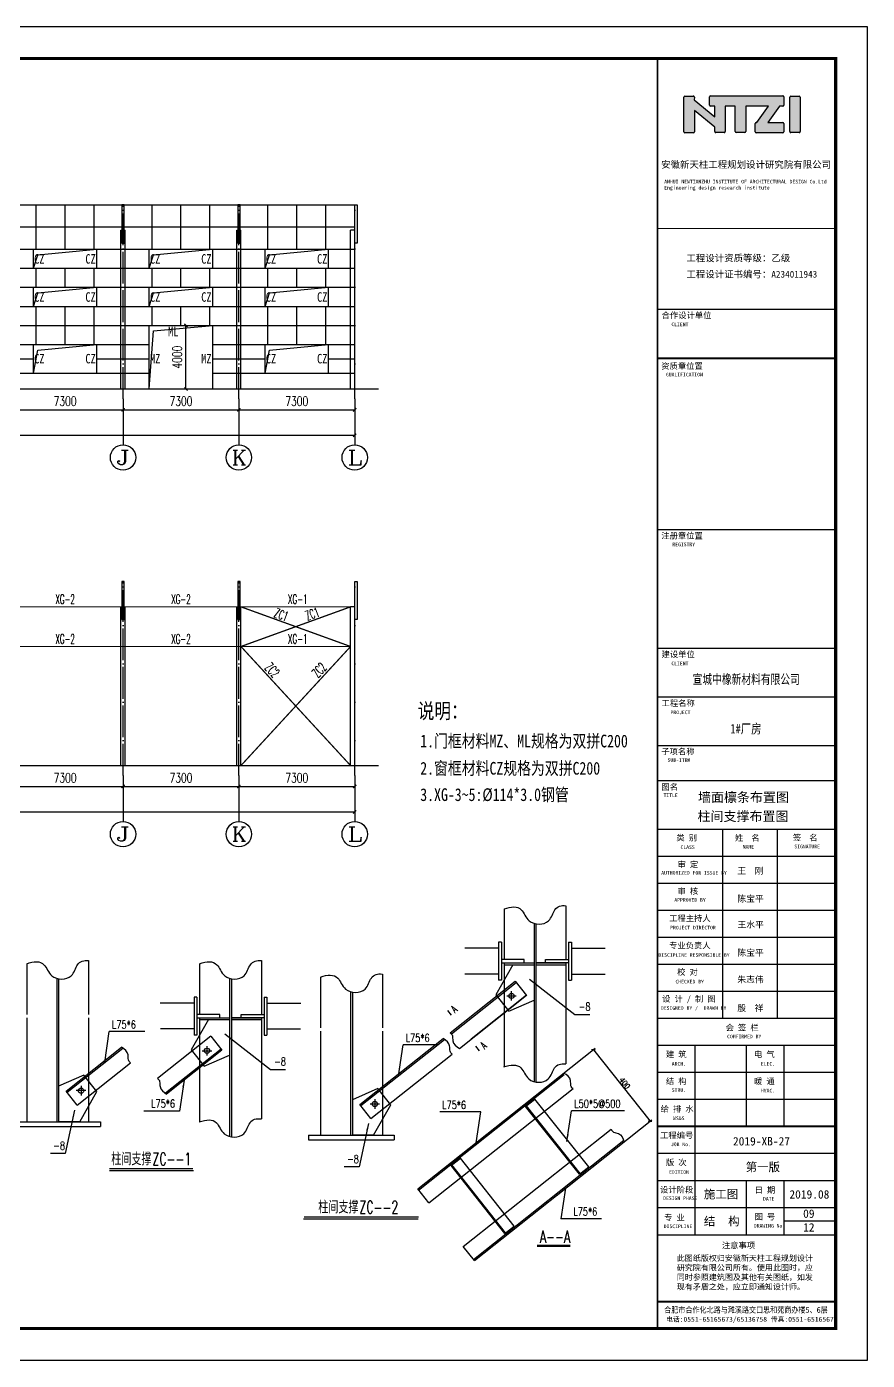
# Model space of a CAD drawing. Extents: x 37237700 to 37865026, y 138877 to 347670.
# Drawn here: x 37717483 to 37770466, y 138877 to 222877 of the extents above; entities that cross this region are included whole.
import ezdxf
from ezdxf.enums import TextEntityAlignment as Align

# ---------------------------------------------------------------- set-up
doc = ezdxf.new("R2010")
doc.units = 0
doc.header["$LTSCALE"] = 1000
doc.header["$MEASUREMENT"] = 0
doc.linetypes.add('ACAD_ISO04W100', pattern=[30.5, 24, -3, 0.5, -3])
doc.linetypes.add('DOTE', pattern=[2.42, 2, -0.2, 0.02, -0.2])
doc.layers.get('0').update_dxf_attribs({"linetype": 'CONTINUOUS'})
doc.layers.get('DEFPOINTS').update_dxf_attribs({"linetype": 'CONTINUOUS'})
for name, color, linetype in [('46', 7, 'CONTINUOUS'), ('AXIS', 3, 'CONTINUOUS'), ('AXIS_TEXT', 7, 'CONTINUOUS'), ('DOTE', 1, 'ACAD_ISO04W100'), ('PUB_DIM', 3, 'CONTINUOUS'), ('PUB_TAB', 7, 'CONTINUOUS'), ('PUB_TEXT', 7, 'CONTINUOUS'), ('PUB_TITLE', 4, 'CONTINUOUS'), ('标注', 4, 'CONTINUOUS')]:
    doc.layers.add(name, color=color, linetype=linetype)
doc.layers.add('PUB_WINDW', color=7, linetype='CONTINUOUS', plot=False)
doc.styles.add('-宋体', font='', dxfattribs={"width": 0.8})
doc.styles.add('-黑体', font='simhei.ttf')
doc.styles.add('_HZTXT', font='txt.shx', dxfattribs={"width": 0.8, "bigfont": 'hztxt.shx'})
doc.styles.add('_SIMPLEX', font='SIMPLEX', dxfattribs={"width": 0.8})
doc.styles.add('_TCH_AXIS', font='COMPLEX', dxfattribs={"bigfont": 'GBCBIG'})
doc.styles.add('_TCH_DIM_T3', font='SIMPLEX', dxfattribs={"width": 0.705882, "bigfont": 'GBCBIG'})
doc.styles.add('_TXT', font='SIMPLEX.shx', dxfattribs={"width": 0.6})
doc.styles.add('STYLE-黑体', font='simhei.ttf')
doc.styles.add('TQ', font='')
doc.styles.add('中文', font='', dxfattribs={"width": 0.8, "height": 1000})
doc.styles.add('标注', font='romans.shx', dxfattribs={"width": 0.8, "height": 450, "bigfont": 'hztxt.shx'})
doc.styles.get('-宋体').set_extended_font_data('SimSun')
doc.styles.get('TQ').set_extended_font_data('SimSun')
doc.styles.get('中文').set_extended_font_data('SimSun')
doc.dimstyles.new('_TCH_ARCH&&200', dxfattribs={"dimtxt": 595, "dimasz": 200, "dimexe": 500, "dimexo": 600, "dimgap": 252.5, "dimtad": 1, "dimdec": 0, "dimzin": 0, "dimdsep": 46, "dimtxsty": '_TCH_DIM_T3', "dimblk": 'ARCHTICK', "dimcen": 0.09, "dimclrt": 7, "dimazin": 2, "dimtfac": 1, "dimtdec": 0, "dimtix": 1, "dimtmove": 2, "dimatfit": 3, "dimfxl": 1, "dimtolj": 1, "dimtzin": 0, "dimarcsym": 0})
doc.dimstyles.new('ISO-25', dxfattribs={"dimtxt": 2.5, "dimasz": 200, "dimexe": 1.25, "dimexo": 0.625, "dimgap": 100, "dimtad": 1, "dimdec": 0, "dimdsep": 32, "dimtxsty": '标注', "dimcen": 2.5, "dimadec": 0, "dimazin": 0, "dimtfac": 1, "dimtdec": 0, "dimtmove": 2, "dimatfit": 3, "dimfxl": 1, "dimarcsym": 0})

# ---------------------------------------------------------------- blocks, each defined once
blk = doc.blocks.new('_ARROW')
blk.add_solid([(0, 0), (-1, 0.1), (-1, -0.1)])
blk = doc.blocks.new('A$C59B03F19')
for p, q in [((1000, 17373), (1000, 13118)), ((6200, 17631), (6200, 13118)), ((15525, 17373), (15525, 13118)), ((20725, 17631), (20725, 13118)), ((3520, 16150), (3520, 4106)), ((3680, 16111), (3680, 4106)), ((18045, 16150), (18045, 2865)), ((18205, 16111), (18205, 2829)), ((15069, 14578), (15069, 11378)), ((15309, 14578), (15069, 14578)), ((15309, 14578), (15309, 11378)), ((20941, 14578), (20941, 11378)), ((20941, 14578), (21181, 14578)), ((21181, 14578), (21181, 11378)), ((15069, 14058), (12222, 14058)), ((21181, 14058), (24027, 14058)), ((1000, 12838), (1000, 4106)), ((6200, 12838), (6200, 4106)), ((16271, 12678), (14823, 10143)), ((17228, 13118), (15309, 13118)), ((15311, 12838), (18045, 12838)), ((15525, 12838), (15525, 4106)), ((15525, 12678), (18045, 12678)), ((17228, 12838), (17228, 13118)), ((20938, 12838), (18205, 12838)), ((18205, 12838), (20725, 12838)), ((18205, 12678), (20725, 12678)), ((19021, 13118), (20941, 13118)), ((19021, 12838), (19021, 13118)), ((20725, 12838), (20725, 4349)), ((16467, 11288), (11999, 7735)), ((15069, 11898), (12236, 11898)), ((15309, 11378), (15069, 11378)), ((16467, 11288), (17401, 10109)), ((20941, 11378), (21181, 11378)), ((21181, 11898), (24014, 11898)), ((4313, 6676), (8963, 10360)), ((4387, 6581), (9072, 10293)), ((17331, 10198), (12652, 6492)), ((17398, 10113), (12761, 6425)), ((14823, 10143), (15913, 8766)), ((16152, 9661), (16152, 10461)), ((5244, 5500), (9726, 9050)), ((15752, 10061), (16552, 10061)), ((15913, 8766), (18045, 9707)), ((5811, 8019), (3680, 7078)), ((6902, 6642), (5811, 8019)), ((3680, 7078), (3680, 4106)), ((5569, 7114), (5569, 6314)), ((5244, 5500), (4313, 6676)), ((5969, 6714), (5169, 6714)), ((5454, 4106), (6902, 6642)), ((0, 4106), (7200, 4106)), ((0, 4106), (0, 3706)), ((0, 3706), (7200, 3706)), ((5454, 4106), (3680, 4106)), ((7200, 4106), (7200, 3706))]:
    blk.add_line(p, q)
for centre in [(16152, 10061), (5569, 6714)]:
    blk.add_circle(centre, 220)
for points, knots in [([(1000, 17373), (1599, 17573), (2495, 17671), (2994, 16007), (4866, 15978), (5204, 17523), (5805, 17680), (6200, 17631)], [45.9035933, 45.9035933, 45.9035933, 45.9035933, 126.9790862, 183.8703259, 265.4970924, 318.8111242, 381.0652945, 381.0652945, 381.0652945, 381.0652945]), ([(15525, 17373), (16124, 17573), (17019, 17671), (17519, 16007), (19391, 15978), (19729, 17523), (20330, 17680), (20725, 17631)], [45.9035933, 45.9035933, 45.9035933, 45.9035933, 126.9790862, 183.8703259, 265.4970924, 318.8111242, 381.0652945, 381.0652945, 381.0652945, 381.0652945]), ([(9726, 9050), (9639, 9112), (9505, 9290), (9580, 9920), (9238, 10200), (8963, 10360)], [50.9600392, 50.9600392, 50.9600392, 50.9600392, 69.2753747, 91.0482745, 134.0936971, 134.0936971, 134.0936971, 134.0936971]), ([(11999, 7735), (12086, 7673), (12220, 7495), (12144, 6865), (12486, 6585), (12761, 6425)], [50.9600392, 50.9600392, 50.9600392, 50.9600392, 69.2753747, 91.0482745, 134.0936971, 134.0936971, 134.0936971, 134.0936971]), ([(15494, 4096), (16093, 4297), (16989, 4395), (17488, 2730), (19360, 2701), (19694, 4226), (20273, 4396), (20725, 4349)], [45.9035933, 45.9035933, 45.9035933, 45.9035933, 126.9790862, 183.8703259, 265.4970924, 318.8111242, 378.5406113, 378.5406113, 378.5406113, 378.5406113])]:
    blk.add_open_spline(points, degree=3, knots=knots)
at = {"layer": 'PUB_TEXT'}
for p, q in [((7552, 9089), (7942, 11673)), ((10930, 11673), (7942, 11673)), ((17657, 11476), (21480, 8499)), ((21480, 8499), (22740, 8499)), ((14224, 7588), (13835, 5004)), ((5023, 5069), (4246, 1445)), ((13835, 5004), (10847, 5004)), ((4246, 1445), (2986, 1445))]:
    blk.add_line(p, q, dxfattribs=at)
at = {"layer": 'PUB_WINDW'}
for p, q in [((7949, 167), (14958, 167)), ((7949, 0), (15003, 0))]:
    blk.add_line(p, q, dxfattribs=at)
at = {"layer": 'PUB_TEXT', "xscale": 599.9999999999999, "yscale": 599.9999999999999, "zscale": 599.9999999999999}
for p, rotation in [((17657, 11476), 142.0898516232946), ((7552, 9089), 261.4229270669704), ((14224, 7588), 81.4229270669703), ((5023, 5069), 77.89170989418565)]:
    blk.add_blockref('_ARROW', p, dxfattribs=dict(at, rotation=rotation))
at = {"layer": 'PUB_TEXT'}
for s, height, style, width, p in [('L75*6', 672, '_TXT', 0.75, (8165, 11925)), ('-8', 672, '_TXT', 0.75, (21794, 8825)), ('L75*6', 672, '_TXT', 0.75, (11460, 5288)), ('-8', 672, '_TXT', 0.75, (3231, 1752)), ('柱间支撑', 1056, '_HZTXT', 0.8, (8109, 446)), ('ZC--1', 1056, '_TXT', 0.64, (11565, 446))]:
    blk.add_text(s, height=height, dxfattribs=dict(at, style=style, width=width)).set_placement(p)
blk = doc.blocks.new('_ArchTick')
at = {"color": 0, "linetype": 'ByBlock', "const_width": 0.4}
blk.add_lwpolyline([(-0.5, -0.5), (0.5, 0.5)], dxfattribs=at)
blk = doc.blocks.new('*D104')
at = {"layer": 'DEFPOINTS', "color": 0}
for p in [(29639, 13571), (16829, 13203), (21589, 7194)]:
    blk.add_point(p, dxfattribs=at)
at = {"layer": '标注', "color": 0, "lineweight": -2}
for p, q in [((16985, 13327), (25035, 19705)), ((24878, 19580), (29639, 13571)), ((21746, 7318), (29795, 13695))]:
    blk.add_line(p, q, dxfattribs=at)
at = {"layer": '标注', "color": 0, "lineweight": -2, "xscale": 250, "yscale": 250, "zscale": 250}
for p, rotation in [((24878, 19580), 128.3880387202953), ((29639, 13571), 308.3880387202952)]:
    blk.add_blockref('_ArchTick', p, dxfattribs=dict(at, rotation=rotation))
at = {"layer": '标注', "color": 0, "insert": (27513, 16778), "char_height": 450, "attachment_point": 5, "rotation": 308.38804, "style": '标注'}
blk.add_mtext('400', dxfattribs=at)
blk = doc.blocks.new('ly')
at = {"layer": 'PUB_TEXT', "insert": (-5884, 1715), "char_height": 212, "width": 5144.75, "attachment_point": 1, "style": 'TQ'}
blk.add_mtext('\\pt576;此图纸版权归安徽新天柱工程规划设计研究院有限公司所有。使用此图时，应同时参照建筑图及其他有关图纸，如发现有矛盾之处，应立即通知设计师。', dxfattribs=at)
blk = doc.blocks.new('tk0')
h = blk.add_hatch(color=256)
h.paths.add_polyline_path([(32852392, -1204546), (32853685, -1205603), (32853685, -1205878, 0.414214), (32853749, -1205942), (32854275, -1205942, 0.414214), (32854339, -1205878), (32854339, -1204280), (32854967, -1204280), (32854967, -1205875, 0.414214), (32855031, -1205939), (32855571, -1205939, 0.414214), (32855635, -1205875), (32855635, -1204280), (32857060, -1204280), (32856336, -1205302), (32856292, -1205302, 0.414214), (32856228, -1205366), (32856228, -1205892, 0.414214), (32856292, -1205956), (32857972, -1205956, 0.414214), (32858036, -1205892), (32858036, -1205362, 0.414214), (32857972, -1205298), (32857012, -1205298), (32857761, -1204270), (32857974, -1204270, 0.414214), (32858038, -1204206), (32858038, -1203685, 0.414214), (32857974, -1203621), (32853417, -1203621, 0.414214), (32853353, -1203685), (32853353, -1204218, 0.414214), (32853417, -1204282), (32853679, -1204282), (32853679, -1204939), (32852388, -1203885), (32852389, -1203708, 0.41489), (32852325, -1203644), (32851789, -1203644, 0.414214), (32851725, -1203708), (32851725, -1205882, 0.414214), (32851789, -1205946), (32852328, -1205946, 0.414214), (32852392, -1205882)])
h.paths.add_polyline_path([(32858400, -1205878, 0.414214), (32858464, -1205942), (32858999, -1205942, 0.414214), (32859063, -1205878), (32859063, -1203710, 0.414214), (32858999, -1203646), (32858464, -1203646, 0.414214), (32858400, -1203710)])
for p, q in [((32851725, -1205882), (32851725, -1203708)), ((32851789, -1203644), (32852325, -1203644)), ((32852389, -1203708), (32852388, -1203885)), ((32853353, -1204218), (32853353, -1203685)), ((32853417, -1203621), (32857974, -1203621)), ((32858038, -1203685), (32858038, -1204206)), ((32858400, -1205878), (32858400, -1203710)), ((32858464, -1203646), (32858999, -1203646)), ((32859063, -1203710), (32859063, -1205878)), ((32852388, -1203885), (32853679, -1204939)), ((32853685, -1205603), (32852392, -1204546)), ((32852392, -1204546), (32852392, -1205882)), ((32853679, -1204282), (32853417, -1204282)), ((32853679, -1204939), (32853679, -1204282)), ((32854967, -1204280), (32854339, -1204280)), ((32854339, -1204280), (32854339, -1205878)), ((32854967, -1205875), (32854967, -1204280)), ((32857060, -1204280), (32855635, -1204280)), ((32855635, -1204280), (32855635, -1205875)), ((32856336, -1205302), (32857060, -1204280)), ((32857761, -1204270), (32857012, -1205298)), ((32857974, -1204270), (32857761, -1204270)), ((32856228, -1205892), (32856228, -1205366)), ((32856292, -1205302), (32856336, -1205302)), ((32857012, -1205298), (32857972, -1205298)), ((32858036, -1205362), (32858036, -1205892)), ((32852328, -1205946), (32851789, -1205946)), ((32853685, -1205878), (32853685, -1205603)), ((32854275, -1205942), (32853749, -1205942)), ((32855571, -1205939), (32855031, -1205939)), ((32857972, -1205956), (32856292, -1205956)), ((32858999, -1205942), (32858464, -1205942))]:
    blk.add_line(p, q)
for centre, start, end in [((32851789, -1203708), 90, 180), ((32852325, -1203708), 359.86763, 90), ((32853417, -1203685), 90, 180), ((32857974, -1203685), 0, 90), ((32858464, -1203710), 90, 180), ((32858999, -1203710), 0, 90), ((32853417, -1204218), 180, 270), ((32857974, -1204206), 270, 0), ((32856292, -1205366), 90, 180), ((32857972, -1205362), 0, 90), ((32851789, -1205882), 180, 270), ((32852328, -1205882), 270, 0), ((32853749, -1205878), 180, 270), ((32854275, -1205878), 270, 0), ((32855031, -1205875), 180, 270), ((32855571, -1205875), 270, 0), ((32856292, -1205892), 180, 270), ((32857972, -1205892), 270, 0), ((32858464, -1205878), 180, 270), ((32858999, -1205878), 270, 0)]:
    blk.add_arc(centre, 64, start, end)
at = {"layer": 'PUB_TEXT'}
for p, q in [((32861287, -1201267), (32859815, -1201267)), ((32861287, -1201267), (32861287, -1202326)), ((32861287, -1281267), (32861287, -1280292)), ((32861292, -1281268), (32859731, -1281268))]:
    blk.add_line(p, q, dxfattribs=at)
at = {"layer": 'PUB_TITLE'}
for p, q in [((32861287, -1201267), (32850067, -1201267)), ((32854181, -1261723), (32854181, -1249823)), ((32857632, -1261723), (32857632, -1249823)), ((32850067, -1251523), (32861287, -1251523)), ((32850067, -1253223), (32861287, -1253223)), ((32850067, -1254923), (32861287, -1254923)), ((32850067, -1256623), (32861287, -1256623)), ((32850067, -1258323), (32861287, -1258323)), ((32850067, -1260023), (32861287, -1260023)), ((32850067, -1261723), (32861287, -1261723)), ((32850067, -1263423), (32861287, -1263423)), ((32852446, -1268523), (32852446, -1263423)), ((32855676, -1268523), (32855676, -1263423)), ((32858056, -1268523), (32858056, -1263423)), ((32850067, -1265123), (32861287, -1265123)), ((32850067, -1266823), (32861287, -1266823)), ((32852447, -1275368), (32852447, -1268523)), ((32850067, -1270223), (32861287, -1270223)), ((32850067, -1271946), (32861287, -1271946)), ((32855676, -1275368), (32855676, -1271946)), ((32858056, -1275368), (32858056, -1271946)), ((32850067, -1273646), (32861321, -1273646)), ((32861287, -1274507), (32858056, -1274507))]:
    blk.add_line(p, q, dxfattribs=at)
at = {"layer": 'PUB_TITLE', "lineweight": 40}
for p, q in [((32850062, -1220138), (32861282, -1220138)), ((32850067, -1268523), (32861287, -1268523)), ((32850067, -1279567), (32861287, -1279567))]:
    blk.add_line(p, q, dxfattribs=at)
for points, const_width in [([(32850067, -1201267), (32850067, -1281267)], 85), ([(32850067, -1211977), (32861287, -1211977)], 51), ([(32850067, -1217077), (32861287, -1217077)], 85), ([(32850067, -1220137), (32861287, -1220137)], 85), ([(32850067, -1230953), (32861287, -1230953)], 85), ([(32850067, -1238433), (32861287, -1238433)], 85), ([(32850067, -1241493), (32861287, -1241493)], 85), ([(32850067, -1244553), (32861287, -1244553)], 85), ([(32850067, -1246763), (32861287, -1246763)], 85), ([(32850067, -1249823), (32861287, -1249823)], 85), ([(32850067, -1261723), (32861287, -1261723)], 85), ([(32850067, -1275368), (32861232, -1275368)], 85)]:
    blk.add_lwpolyline(points, dxfattribs=dict(at, const_width=const_width))
at = {"layer": 'PUB_TITLE', "const_width": 85}
blk.add_lwpolyline([(32850067, -1268523), (32861287, -1268523)], dxfattribs=at)
at = {"layer": 'PUB_TEXT', "xscale": 1.700000002980232, "yscale": 1.700000002980232, "zscale": 1.700000002980232}
blk.add_blockref('ly', (32861287, -1279567), dxfattribs=at)
at = {"layer": '46', "linetype": 'Continuous', "style": '-黑体'}
for s, height, p in [('2019-XB-27 ', 528.65, (32854824, -1269734)), ('第一版', 528.7, (32855625, -1271359)), ('施工图', 528.7, (32852988, -1273068)), ('2019.08', 528.7, (32858381, -1273080)), ('结', 529, (32852988, -1274773)), ('构', 529, (32854517, -1274773))]:
    blk.add_text(s, height=height, dxfattribs=at).set_placement(p)
at = {"layer": 'PUB_TEXT', "style": 'TQ'}
for s, height, p in [('王  刚', 396, (32855098, -1252630)), ('陈宝平', 396, (32855098, -1254390)), ('王水平', 396, (32855110, -1256019)), ('陈宝平', 396, (32855098, -1257790)), ('朱志伟', 396, (32855098, -1259475)), ('殷  祥', 396, (32855098, -1261275)), (' 工程编号', 374, (32849973, -1269288)), ('      JOB No.', 229.5, (32849836, -1269778)), ('  版 次', 374, (32850089, -1270993)), ('     EDITION', 229.5, (32849896, -1271521)), (' 设计阶段', 374, (32849973, -1272709)), ('日 期', 374, (32856186, -1272730)), ('     DESIGN PHASE', 229.5, (32849526, -1273170)), ('         DATE', 229.5, (32855101, -1273208)), ('  专 业', 374, (32849973, -1274462)), ('图 号', 374, (32856186, -1274413)), ('     DISCIPLINE', 229.5, (32849562, -1274943)), ('     DRAWING No.', 229.5, (32855241, -1274909)), ('注意事项', 374, (32854126, -1276215)), ('电话:0551-65165673/65136758 传真:0551-65165673', 306, (32850607, -1280833))]:
    blk.add_text(s, height=height, dxfattribs=at).set_placement(p)
at = {"layer": 'PUB_TEXT', "style": 'TQ', "width": 0.85}
blk.add_text('合肥市合作化北路与濉溪路交口思和苑商办楼5、6层 ', height=374, dxfattribs=at).set_placement((32850490, -1280276))
at = {"layer": 'PUB_TEXT', "char_height": 425, "attachment_point": 1, "style": 'TQ'}
for s, insert in [('安徽新天柱工程规划设计研究院有限公司 ', (32850295, -1207742)), ('工程设计资质等级：乙级 ', (32851887, -1213629)), ('工程设计证书编号：A234011943 ', (32851887, -1214649))]:
    blk.add_mtext(s, dxfattribs=dict(at, insert=insert))
at = {"layer": 'PUB_TEXT', "attachment_point": 1, "style": 'TQ'}
for s, insert, char_height, width in [('ANHUI NEWTIANZHU INSTITUTE OF ARCHITECTURAL DESIGN Co.Ltd\\PEngineering design research institute', (32850492, -1208912), 229.5, 10514.71), ('合作设计单位', (32850326, -1217257), 374, 3498.52), ('CLIENT', (32850938, -1217903), 229.5, 4799.1), ('资质章位置', (32850304, -1220460), 374, 4250), ('GUALIFICATION', (32850593, -1221066), 229.5, 5361.8), ('注册章位置', (32850304, -1231147), 374, 3060), ('REGISTRY', (32851001, -1231763), 229.5, 4799.1), ('建设单位', (32850326, -1238613), 374, 2223.6), ('CLIENT', (32850938, -1239259), 229.5, 4799.1), ('工程名称', (32850323, -1241690), 374, 2223.6), ('PROJECT', (32850887, -1242340), 229.5, 4799.1), ('子项名称', (32850306, -1244736), 374, 2223.6), ('SUB-ITRM', (32850702, -1245348), 229.5, 4799.1), ('图名', (32850313, -1246965), 374, 2223.6), ('TITLE', (32850446, -1247564), 229.5, 4799.1), ('类 别', (32851257, -1250163), 374, 2223.6), ('姓  名', (32854946, -1250177), 374, 2324.97), ('签  名', (32858602, -1250163), 374, 2948.14), ('CLASS', (32851517, -1250828), 229.5, 4799.1), ('NAME', (32855436, -1250803), 229.5, 4799.1), ('SIGNATURE', (32858688, -1250788), 229.5, 4799.1), ('审 定', (32851331, -1251848), 374, 1610.68), ('AUTHORIZED FOR ISSUE BY', (32850303, -1252450), 229.5, 4799.1), ('审 核', (32851328, -1253533), 374, 2855.71), ('APPROVED BY', (32851129, -1254157), 229.5, 4799.1), ('工程主持人', (32850799, -1255246), 374, 3479.12), ('PROJECT DIRECTOR', (32850866, -1255899), 229.5, 4799.1), ('专业负责人', (32850797, -1256953), 374, 3323.07), ('DISCIPLINE RESPONSIBLE BY', (32850125, -1257623), 229.5, 4799.1), ('校 对', (32851305, -1258626), 374, 4012.28), ('CHECKED BY', (32851196, -1259301), 229.5, 4799.1), ('设 计 / 制 图', (32850359, -1260315), 374, 5153.93), ('DESIGNED BY /  DRAWN BY', (32850281, -1260962), 229.5, 4799.1), ('会 签 栏', (32854360, -1262126), 374, 4447.2), ('COMFIRMED BY', (32854453, -1262757), 229.5, 4799.1), ('建 筑', (32850598, -1263802), 374, 4012), ('电 气', (32856153, -1263802), 374, 4012), ('   ARCH.', (32850429, -1264477), 229.5, 4799.1), ('   ELEC.', (32856044, -1264477), 229.5, 4799.1), ('结 构', (32850598, -1265502), 374, 4012), ('暖 通', (32856153, -1265502), 374, 4012), ('   STRU.', (32850429, -1266133), 229.5, 4799.1), ('   HVAC.', (32856044, -1266163), 229.5, 4799.1), ('给 排 水', (32850268, -1267245), 374, 4447.2), ('   WS&S', (32850510, -1267906), 229.5, 4882.4)]:
    blk.add_mtext(s, dxfattribs=dict(at, insert=insert, char_height=char_height, width=width))
blk = doc.blocks.new('*D1883')
at = {"layer": 'DEFPOINTS', "color": 0}
for p in [(37727525, 204060), (37727525, 204060), (37727525, 200060)]:
    blk.add_point(p, dxfattribs=at)
at = {"layer": 'PUB_DIM', "color": 0, "lineweight": -2}
for p, q in [((37726925, 204060), (37727025, 204060)), ((37727525, 200060), (37727525, 204060)), ((37726925, 200060), (37727025, 200060))]:
    blk.add_line(p, q, dxfattribs=at)
at = {"layer": 'PUB_DIM', "color": 0, "lineweight": -2, "xscale": 200, "yscale": 200, "zscale": 200}
for p, rotation in [((37727525, 204060), 90), ((37727525, 200060), 270)]:
    blk.add_blockref('_ArchTick', p, dxfattribs=dict(at, rotation=rotation))
at = {"layer": 'PUB_DIM', "color": 7, "insert": (37726975, 202060), "char_height": 595, "attachment_point": 5, "rotation": 90, "style": '_TCH_DIM_T3'}
blk.add_mtext('\\A1;4000', dxfattribs=at)
blk = doc.blocks.new('*D1902')
at = {"layer": 'AXIS', "color": 0, "lineweight": -2}
for p, q in [((37716258, 175110), (37716258, 174519)), ((37716258, 175019), (37723558, 175019)), ((37723558, 175110), (37723558, 174519))]:
    blk.add_line(p, q, dxfattribs=at)
at = {"layer": 'DEFPOINTS', "color": 0}
for p in [(37716258, 175710), (37723558, 175710), (37723558, 175019)]:
    blk.add_point(p, dxfattribs=at)
at = {"layer": 'AXIS', "color": 0, "lineweight": -2, "xscale": 200, "yscale": 200, "zscale": 200, "rotation": 180}
blk.add_blockref('_ArchTick', (37716258, 175019), dxfattribs=at)
at = {"layer": 'AXIS', "color": 0, "lineweight": -2, "xscale": 200, "yscale": 200, "zscale": 200}
blk.add_blockref('_ArchTick', (37723558, 175019), dxfattribs=at)
at = {"layer": 'AXIS', "color": 7, "insert": (37719908, 175569), "char_height": 595, "attachment_point": 5, "style": '_TCH_DIM_T3'}
blk.add_mtext('\\A1;7300', dxfattribs=at)
blk = doc.blocks.new('*D1903')
at = {"layer": 'AXIS', "color": 0, "lineweight": -2}
for p, q in [((37723558, 175110), (37723558, 174519)), ((37723558, 175019), (37730858, 175019)), ((37730858, 175110), (37730858, 174519))]:
    blk.add_line(p, q, dxfattribs=at)
at = {"layer": 'DEFPOINTS', "color": 0}
for p in [(37723558, 175710), (37730858, 175710), (37730858, 175019)]:
    blk.add_point(p, dxfattribs=at)
at = {"layer": 'AXIS', "color": 0, "lineweight": -2, "xscale": 200, "yscale": 200, "zscale": 200, "rotation": 180}
blk.add_blockref('_ArchTick', (37723558, 175019), dxfattribs=at)
at = {"layer": 'AXIS', "color": 0, "lineweight": -2, "xscale": 200, "yscale": 200, "zscale": 200}
blk.add_blockref('_ArchTick', (37730858, 175019), dxfattribs=at)
at = {"layer": 'AXIS', "color": 7, "insert": (37727208, 175569), "char_height": 595, "attachment_point": 5, "style": '_TCH_DIM_T3'}
blk.add_mtext('\\A1;7300', dxfattribs=at)
blk = doc.blocks.new('*D1904')
at = {"layer": 'AXIS', "color": 0, "lineweight": -2}
for p, q in [((37730858, 175110), (37730858, 174519)), ((37730858, 175019), (37738158, 175019)), ((37738158, 175110), (37738158, 174519))]:
    blk.add_line(p, q, dxfattribs=at)
at = {"layer": 'DEFPOINTS', "color": 0}
for p in [(37730858, 175710), (37738158, 175710), (37738158, 175019)]:
    blk.add_point(p, dxfattribs=at)
at = {"layer": 'AXIS', "color": 0, "lineweight": -2, "xscale": 200, "yscale": 200, "zscale": 200, "rotation": 180}
blk.add_blockref('_ArchTick', (37730858, 175019), dxfattribs=at)
at = {"layer": 'AXIS', "color": 0, "lineweight": -2, "xscale": 200, "yscale": 200, "zscale": 200}
blk.add_blockref('_ArchTick', (37738158, 175019), dxfattribs=at)
at = {"layer": 'AXIS', "color": 7, "insert": (37734508, 175569), "char_height": 595, "attachment_point": 5, "style": '_TCH_DIM_T3'}
blk.add_mtext('\\A1;7300', dxfattribs=at)
blk = doc.blocks.new('*D1905')
at = {"layer": 'AXIS', "color": 0, "lineweight": -2}
for p, q in [((37665158, 175110), (37665158, 172919)), ((37738158, 175110), (37738158, 172919)), ((37665158, 173419), (37738158, 173419))]:
    blk.add_line(p, q, dxfattribs=at)
at = {"layer": 'DEFPOINTS', "color": 0}
for p in [(37665158, 175710), (37738158, 175710), (37738158, 173419)]:
    blk.add_point(p, dxfattribs=at)
at = {"layer": 'AXIS', "color": 0, "lineweight": -2, "xscale": 200, "yscale": 200, "zscale": 200, "rotation": 180}
blk.add_blockref('_ArchTick', (37665158, 173419), dxfattribs=at)
at = {"layer": 'AXIS', "color": 0, "lineweight": -2, "xscale": 200, "yscale": 200, "zscale": 200}
blk.add_blockref('_ArchTick', (37738158, 173419), dxfattribs=at)
at = {"layer": 'AXIS', "color": 7, "insert": (37701658, 173969), "char_height": 595, "attachment_point": 5, "style": '_TCH_DIM_T3'}
blk.add_mtext('\\A1;73000', dxfattribs=at)
blk = doc.blocks.new('*D1913')
at = {"layer": 'AXIS', "color": 0, "lineweight": -2}
for p, q in [((37716258, 198833), (37716258, 198242)), ((37716258, 198742), (37723558, 198742)), ((37723558, 198833), (37723558, 198242))]:
    blk.add_line(p, q, dxfattribs=at)
at = {"layer": 'DEFPOINTS', "color": 0}
for p in [(37716258, 199433), (37723558, 199433), (37723558, 198742)]:
    blk.add_point(p, dxfattribs=at)
at = {"layer": 'AXIS', "color": 0, "lineweight": -2, "xscale": 200, "yscale": 200, "zscale": 200, "rotation": 180}
blk.add_blockref('_ArchTick', (37716258, 198742), dxfattribs=at)
at = {"layer": 'AXIS', "color": 0, "lineweight": -2, "xscale": 200, "yscale": 200, "zscale": 200}
blk.add_blockref('_ArchTick', (37723558, 198742), dxfattribs=at)
at = {"layer": 'AXIS', "color": 7, "insert": (37719908, 199292), "char_height": 595, "attachment_point": 5, "style": '_TCH_DIM_T3'}
blk.add_mtext('\\A1;7300', dxfattribs=at)
blk = doc.blocks.new('*D1914')
at = {"layer": 'AXIS', "color": 0, "lineweight": -2}
for p, q in [((37723558, 198833), (37723558, 198242)), ((37723558, 198742), (37730858, 198742)), ((37730858, 198833), (37730858, 198242))]:
    blk.add_line(p, q, dxfattribs=at)
at = {"layer": 'DEFPOINTS', "color": 0}
for p in [(37723558, 199433), (37730858, 199433), (37730858, 198742)]:
    blk.add_point(p, dxfattribs=at)
at = {"layer": 'AXIS', "color": 0, "lineweight": -2, "xscale": 200, "yscale": 200, "zscale": 200, "rotation": 180}
blk.add_blockref('_ArchTick', (37723558, 198742), dxfattribs=at)
at = {"layer": 'AXIS', "color": 0, "lineweight": -2, "xscale": 200, "yscale": 200, "zscale": 200}
blk.add_blockref('_ArchTick', (37730858, 198742), dxfattribs=at)
at = {"layer": 'AXIS', "color": 7, "insert": (37727208, 199292), "char_height": 595, "attachment_point": 5, "style": '_TCH_DIM_T3'}
blk.add_mtext('\\A1;7300', dxfattribs=at)
blk = doc.blocks.new('*D1915')
at = {"layer": 'AXIS', "color": 0, "lineweight": -2}
for p, q in [((37730858, 198833), (37730858, 198242)), ((37730858, 198742), (37738158, 198742)), ((37738158, 198833), (37738158, 198242))]:
    blk.add_line(p, q, dxfattribs=at)
at = {"layer": 'DEFPOINTS', "color": 0}
for p in [(37730858, 199433), (37738158, 199433), (37738158, 198742)]:
    blk.add_point(p, dxfattribs=at)
at = {"layer": 'AXIS', "color": 0, "lineweight": -2, "xscale": 200, "yscale": 200, "zscale": 200, "rotation": 180}
blk.add_blockref('_ArchTick', (37730858, 198742), dxfattribs=at)
at = {"layer": 'AXIS', "color": 0, "lineweight": -2, "xscale": 200, "yscale": 200, "zscale": 200}
blk.add_blockref('_ArchTick', (37738158, 198742), dxfattribs=at)
at = {"layer": 'AXIS', "color": 7, "insert": (37734508, 199292), "char_height": 595, "attachment_point": 5, "style": '_TCH_DIM_T3'}
blk.add_mtext('\\A1;7300', dxfattribs=at)
blk = doc.blocks.new('*D1916')
at = {"layer": 'AXIS', "color": 0, "lineweight": -2}
for p, q in [((37665158, 198833), (37665158, 196642)), ((37738158, 198833), (37738158, 196642)), ((37665158, 197142), (37738158, 197142))]:
    blk.add_line(p, q, dxfattribs=at)
at = {"layer": 'DEFPOINTS', "color": 0}
for p in [(37665158, 199433), (37738158, 199433), (37738158, 197142)]:
    blk.add_point(p, dxfattribs=at)
at = {"layer": 'AXIS', "color": 0, "lineweight": -2, "xscale": 200, "yscale": 200, "zscale": 200, "rotation": 180}
blk.add_blockref('_ArchTick', (37665158, 197142), dxfattribs=at)
at = {"layer": 'AXIS', "color": 0, "lineweight": -2, "xscale": 200, "yscale": 200, "zscale": 200}
blk.add_blockref('_ArchTick', (37738158, 197142), dxfattribs=at)
at = {"layer": 'AXIS', "color": 7, "insert": (37701658, 197692), "char_height": 595, "attachment_point": 5, "style": '_TCH_DIM_T3'}
blk.add_mtext('\\A1;73000', dxfattribs=at)
blk = doc.blocks.new('A$C6B4403C0')
for p, q in [((17372, 31411.3), (17372, 27156.9)), ((22572, 31669.3), (22572, 27156.9)), ((19892, 30189), (19892, 16903.2)), ((20052, 30149.5), (20052, 16867.5)), ((16915.9, 28096.9), (14069.4, 28096.9)), ((17155.9, 28616.9), (16915.9, 28616.9)), ((16915.9, 28616.9), (16915.9, 25416.9)), ((17155.9, 28616.9), (17155.9, 25416.9)), ((22788, 28616.9), (23028, 28616.9)), ((22788, 28616.9), (22788, 25416.9)), ((23028, 28616.9), (23028, 25416.9)), ((23028, 28096.9), (25874.5, 28096.9)), ((19075.3, 27156.9), (17155.9, 27156.9)), ((19075.3, 26876.9), (19075.3, 27156.9)), ((20868.6, 26876.9), (20868.6, 27156.9)), ((20868.6, 27156.9), (22788, 27156.9)), ((7145.1, 25938.4), (7145.1, 21426)), ((16915.9, 25936.9), (14082.9, 25936.9)), ((18118, 26716.9), (16669.9, 24181.4)), ((17158.6, 26876.9), (19892, 26876.9)), ((17372, 26876.9), (17372, 18145)), ((17372, 26716.9), (19892, 26716.9)), ((20052, 26876.9), (22572, 26876.9)), ((22785.3, 26876.9), (20052, 26876.9)), ((20052, 26716.9), (22572, 26716.9)), ((22572, 26876.9), (22572, 18387.5)), ((23028, 25936.9), (25861, 25936.9)), ((1945.1, 25680.3), (1945.1, 21426)), ((12856.7, 21003.3), (18314, 25326.8)), ((12946.3, 20921.2), (18388.5, 25232.8)), ((17155.9, 25416.9), (16915.9, 25416.9)), ((18314, 25326.8), (19248.6, 24147.2)), ((22788, 25416.9), (23028, 25416.9)), ((4465.1, 24458), (4465.1, 12414)), ((4625.1, 24418.5), (4625.1, 12414)), ((13618.8, 19693.3), (19245.5, 24151.1)), ((19245.5, 24151.1), (14608.5, 20463.3)), ((16669.9, 24181.4), (17760.5, 22804.8)), ((17599, 24100), (18399, 24100)), ((17760.5, 22804.8), (19892, 23745.8)), ((17999, 23700), (17999, 24500)), ((12613.3, 22883.3), (12923.6, 22493.2)), ((1945.1, 21146), (1945.1, 12414)), ((5257.8, 14983.1), (12245.9, 20519.3)), ((5332.4, 14889), (12354.7, 20452.5)), ((7145.1, 21146), (7145.1, 12414)), ((6189.3, 13807.3), (13007.9, 19209.4)), ((15320.5, 19479.3), (14994.7, 19888.9)), ((10117.5, 7886.4), (22403.7, 17620.2)), ((10192, 7792.4), (22432.1, 17489.6)), ((6756.5, 16326.2), (4625.1, 15385.2)), ((7847.1, 14949.6), (6756.5, 16326.2)), ((11048.9, 6710.7), (23165.8, 16310.2)), ((4625.1, 15385.2), (4625.1, 12414)), ((6189.3, 13807.3), (5257.8, 14983.1)), ((6914.3, 15021.6), (6114.3, 15021.6)), ((6399, 12414), (7847.1, 14949.6)), ((6514.3, 15421.6), (6514.3, 14621.6)), ((19186.1, 14815.9), (19969.9, 15436.9)), ((23698.4, 9120.3), (19186.1, 14815.9)), ((23776.8, 9182.4), (19264.5, 14878)), ((24482.3, 9741.3), (19969.9, 15436.9)), ((24482.3, 9741.3), (19969.9, 15436.9)), ((945.1, 12414), (8145.1, 12414)), ((945.1, 12414), (945.1, 12014)), ((6399, 12414), (4625.1, 12414)), ((8145.1, 12414), (8145.1, 12014)), ((13946.7, 3053), (26370.1, 12895.5)), ((945.1, 12014), (8145.1, 12014)), ((14803.7, 1971.4), (27430.8, 11975.2)), ((14878.2, 1877.3), (27471, 11854)), ((12915.5, 9848), (13699.3, 10469)), ((18211.7, 4773.4), (13699.3, 10469)), ((17427.8, 4152.4), (12915.5, 9848)), ((17506.2, 4214.5), (12993.9, 9910.1)), ((23698.4, 9120.3), (24482.3, 9741.3)), ((11048.9, 6710.7), (10117.5, 7886.4)), ((17427.8, 4152.4), (18211.7, 4773.4)), ((14878.2, 1877.3), (13946.7, 3053))]:
    blk.add_line(p, q)
for centre in [(17999, 24100), (6514.3, 15021.6)]:
    blk.add_circle(centre, 220)
for points, knots in [([(17372, 31411.3), (17971, 31611.7), (18866.8, 31709.7), (19365.9, 30045.4), (21238, 30016.4), (21576.4, 31561.3), (22176.8, 31718.2), (22572, 31669.3)], [45.90359326, 45.90359326, 45.90359326, 45.90359326, 126.9790862, 183.87032592, 265.49709239, 318.81112423, 381.06529451, 381.06529451, 381.06529451, 381.06529451]), ([(1945.1, 25680.3), (2544.2, 25880.7), (3439.9, 25978.8), (3939.1, 24314.4), (5811.1, 24285.4), (6149.5, 25830.3), (6750, 25987.2), (7145.1, 25938.4)], [45.90359326, 45.90359326, 45.90359326, 45.90359326, 126.9790862, 183.87032592, 265.49709239, 318.81112423, 381.06529451, 381.06529451, 381.06529451, 381.06529451]), ([(13007.9, 19209.4), (12920.9, 19271.4), (12787.4, 19449.5), (12862.6, 20079.4), (12520.6, 20358.9), (12245.9, 20519.3)], [50.96003925, 50.96003925, 50.96003925, 50.96003925, 69.27537467, 91.04827448, 134.09369709, 134.09369709, 134.09369709, 134.09369709]), ([(12856.7, 21003.3), (12943.7, 20941.3), (13077.2, 20763.2), (13002, 20133.3), (13344.1, 19853.8), (13618.8, 19693.3)], [50.96003925, 50.96003925, 50.96003925, 50.96003925, 69.27537467, 91.04827448, 134.09369709, 134.09369709, 134.09369709, 134.09369709]), ([(17341, 18134.8), (17940.1, 18335.2), (18835.9, 18433.2), (19335, 16768.8), (21207, 16739.9), (21541.1, 18265), (22119.9, 18434.5), (22572, 18387.5)], [45.90359326, 45.90359326, 45.90359326, 45.90359326, 126.9790862, 183.87032592, 265.49709239, 318.81112423, 378.54061126, 378.54061126, 378.54061126, 378.54061126]), ([(23165.8, 16310.2), (23078.7, 16372.3), (22945.3, 16550.3), (23020.5, 17180.2), (22678.4, 17459.7), (22403.7, 17620.2)], [50.96003925, 50.96003925, 50.96003925, 50.96003925, 69.27537467, 91.04827448, 134.09369709, 134.09369709, 134.09369709, 134.09369709]), ([(26370.1, 12895.5), (26410.6, 12796.6), (26553.4, 12625.9), (27183.8, 12555), (27377.6, 12158.1), (27471, 11854)], [50.96003925, 50.96003925, 50.96003925, 50.96003925, 69.27537467, 91.04827448, 134.09369709, 134.09369709, 134.09369709, 134.09369709])]:
    blk.add_open_spline(points, degree=3, knots=knots)
at = {"layer": 'PUB_TEXT'}
for p, q in [((19504.4, 25514.3), (23326.9, 22537.4)), ((23326.9, 22537.4), (24586.9, 22537.4)), ((8497.1, 17396.3), (8886.8, 19980.3)), ((11874.8, 19980.3), (8886.8, 19980.3)), ((15407.6, 14352.8), (11984, 14352.8)), ((15017.9, 11768.8), (15407.6, 14352.8)), ((22658.5, 11873.7), (23048.3, 14457.8)), ((27505.7, 14457.8), (23048.3, 14457.8)), ((5968.5, 13376.6), (5191, 9752.7)), ((5191, 9752.7), (3931, 9752.7)), ((22546.1, 7952.4), (22156.3, 5368.4)), ((25569, 5368.4), (22156.3, 5368.4))]:
    blk.add_line(p, q, dxfattribs=at)
at = {"layer": 'PUB_WINDW'}
for p, q in [((524.9, 5387.6), (10150.4, 5387.6)), ((563.9, 5554.2), (10169.9, 5554.2)), ((20151.1, 3159.1), (22917.4, 3159.1)), ((20151.1, 3087.3), (22929.7, 3087.3))]:
    blk.add_line(p, q, dxfattribs=at)
at = {"layer": 'PUB_TEXT'}
for p, xscale, yscale, zscale, rotation in [((19504.4, 25514.3), 600, 600, 600, 142.0898516232946), ((8497.1, 17396.3), 599.9999999999999, 599.9999999999999, 599.9999999999999, 261.4229270669704), ((5968.5, 13376.6), 600.0000000000001, 600.0000000000001, 600.0000000000001, 77.89170989418565), ((15017.9, 11768.8), 599.9999999999999, 599.9999999999999, 599.9999999999999, 261.4229270669704), ((22658.5, 11873.7), 599.9999999999999, 599.9999999999999, 599.9999999999999, 261.4229270669704), ((22546.1, 7952.4), 600, 600, 600, 81.4229270669703)]:
    blk.add_blockref('_ARROW', p, dxfattribs=dict(at, xscale=xscale, yscale=yscale, zscale=zscale, rotation=rotation))
for s, height, style, width, p in [('-8', 672, '_TXT', 0.75, (23641.5, 22863.9)), ('L75*6', 672, '_TXT', 0.75, (9110, 20232.3)), ('L75*6', 672, '_TXT', 0.75, (12173.8, 14604.9)), ('L50*5@500', 672, '_TXT', 0.75, (23271.5, 14709.8)), ('-8', 672, '_TXT', 0.75, (4176.6, 10059.8)), ('柱间支撑', 1056, '_HZTXT', 0.8, (1762.1, 5833.9)), ('ZC--2', 1056, '_TXT', 0.64, (5218.3, 5833.9)), ('L75*6', 672, '_TXT', 0.75, (23196.6, 5651.6)), ('A--A', 1056, '_TXT', 0.64, (20380.2, 3351.7))]:
    blk.add_text(s, height=height, dxfattribs=dict(at, style=style, width=width)).set_placement(p)
at = {"layer": 'PUB_TEXT', "style": '_TXT', "width": 0.64}
for p in [(13263.2, 22652.1), (15743, 19595.7)]:
    blk.add_text('A', height=640, rotation=42.73396, dxfattribs=at).set_placement(p)
at = {"layer": '标注'}
dim = blk.add_aligned_dim(p1=(16828.5, 13203.3), p2=(21589.2, 7194.1), distance=10269.4, text='400', dimstyle='ISO-25', override={"dimasz": 250, "dimexe": 200, "dimexo": 200, "dimblk1": 'ARCHTICK', "dimblk2": 'ARCHTICK', "dimsah": 1}, dxfattribs=at)
dim.commit()
dim.dimension.update_dxf_attribs({"geometry": '*D104', "text_midpoint": (27513, 16777.6)})

msp = doc.modelspace()

# ---------------------------------------------------------------- linework, layer by layer
for p, q in [((37665158.5, 211660.3), (37738158.5, 211660.3)), ((37718083.5, 208860.3), (37718083.5, 211660.3)), ((37719908.5, 208860.3), (37719908.5, 211660.3)), ((37721733.5, 208860.3), (37721733.5, 211660.3)), ((37723483.5, 211660.3), (37723483.5, 209251.4)), ((37723633.5, 211660.3), (37723483.5, 211660.3)), ((37723483.5, 211660.3), (37723483.5, 209251.4)), ((37723633.5, 211660.3), (37723483.5, 211660.3)), ((37723633.5, 209251.4), (37723633.5, 211660.3)), ((37723633.5, 209251.4), (37723633.5, 211660.3)), ((37725383.5, 208860.3), (37725383.5, 211660.3)), ((37727208.5, 208860.3), (37727208.5, 211660.3)), ((37729033.5, 208860.3), (37729033.5, 211660.3)), ((37730783.5, 211660.3), (37730783.5, 209251.4)), ((37730933.5, 211660.3), (37730783.5, 211660.3)), ((37730783.5, 211660.3), (37730783.5, 209251.4)), ((37730933.5, 211660.3), (37730783.5, 211660.3)), ((37730933.5, 209251.4), (37730933.5, 211660.3)), ((37730933.5, 209251.4), (37730933.5, 211660.3)), ((37732683.5, 208860.3), (37732683.5, 211660.3)), ((37734508.5, 208860.3), (37734508.5, 211660.3)), ((37736333.5, 208860.3), (37736333.5, 211660.3)), ((37738158.5, 211660.3), (37738308.5, 211660.3)), ((37738158.5, 209251.4), (37738158.5, 211660.3)), ((37738158.5, 211660.3), (37738308.5, 211660.3)), ((37738308.5, 211660.3), (37738308.5, 209251.4)), ((37665158.5, 210260.3), (37738158.5, 210260.3)), ((37723428.5, 200060.3), (37723428.5, 210060.3)), ((37723428.5, 210060.3), (37723688.5, 210060.3)), ((37723688.5, 200060.3), (37723688.5, 210060.3)), ((37730728.5, 200060.3), (37730728.5, 210060.3)), ((37730728.5, 210060.3), (37730988.5, 210060.3)), ((37730988.5, 200060.3), (37730988.5, 210060.3)), ((37737898.5, 200060.3), (37737898.5, 210060.3)), ((37738158.5, 210060.3), (37737898.5, 210060.3)), ((37738158.5, 200060.3), (37738158.5, 210060.3)), ((37723483.5, 209251.4), (37723633.5, 209251.4)), ((37723483.5, 209251.4), (37723633.5, 209251.4)), ((37730783.5, 209251.4), (37730933.5, 209251.4)), ((37730783.5, 209251.4), (37730933.5, 209251.4)), ((37738308.5, 209251.4), (37738158.5, 209251.4)), ((37738308.5, 209251.4), (37738158.5, 209251.4)), ((37665158.5, 208860.3), (37738158.5, 208860.3)), ((37717908.5, 207660.3), (37717908.5, 208860.3)), ((37721908.5, 207660.3), (37721908.5, 208860.3)), ((37725208.5, 207660.3), (37725208.5, 208860.3)), ((37729208.5, 207660.3), (37729208.5, 208860.3)), ((37732508.5, 207660.3), (37732508.5, 208860.3)), ((37736508.5, 207660.3), (37736508.5, 208860.3)), ((37665158.5, 207660.3), (37738158.5, 207660.3)), ((37718083.5, 206460.3), (37718083.5, 207660.3)), ((37719908.5, 206460.3), (37719908.5, 207660.3)), ((37721733.5, 206460.3), (37721733.5, 207660.3)), ((37725383.5, 206460.3), (37725383.5, 207660.3)), ((37727208.5, 206460.3), (37727208.5, 207660.3)), ((37729033.5, 206460.3), (37729033.5, 207660.3)), ((37732683.5, 206460.3), (37732683.5, 207660.3)), ((37734508.5, 206460.3), (37734508.5, 207660.3)), ((37736333.5, 206460.3), (37736333.5, 207660.3)), ((37665158.5, 206460.3), (37738158.5, 206460.3)), ((37717908.5, 205260.3), (37717908.5, 206460.3)), ((37721908.5, 205260.3), (37721908.5, 206460.3)), ((37725208.5, 205260.3), (37725208.5, 206460.3)), ((37729208.5, 205260.3), (37729208.5, 206460.3)), ((37732508.5, 205260.3), (37732508.5, 206460.3)), ((37736508.5, 205260.3), (37736508.5, 206460.3)), ((37665158.5, 205260.3), (37738158.5, 205260.3)), ((37718083.5, 202860.3), (37718083.5, 205260.3)), ((37719908.5, 202860.3), (37719908.5, 205260.3)), ((37721733.5, 202860.3), (37721733.5, 205260.3)), ((37725383.5, 204060.3), (37725383.5, 205260.3)), ((37727208.5, 204060.3), (37727208.5, 205260.3)), ((37729033.5, 204060.3), (37729033.5, 205260.3)), ((37732683.5, 202860.3), (37732683.5, 205260.3)), ((37734508.5, 202860.3), (37734508.5, 205260.3)), ((37736333.5, 202860.3), (37736333.5, 205260.3)), ((37665158.5, 204060.3), (37738158.5, 204060.3)), ((37725208.5, 200060.3), (37725208.5, 204060.3)), ((37729208.5, 200060.3), (37729208.5, 204060.3)), ((37678108.5, 202860.3), (37725208.5, 202860.3)), ((37717908.5, 201060.3), (37717908.5, 202860.3)), ((37721908.5, 201060.3), (37721908.5, 202860.3)), ((37729208.5, 202860.3), (37738158.5, 202860.3)), ((37732508.5, 201060.3), (37732508.5, 202860.3)), ((37736508.5, 201060.3), (37736508.5, 202860.3)), ((37714608.5, 201960.3), (37717908.5, 201960.3)), ((37721908.5, 201960.3), (37725208.5, 201960.3)), ((37729208.5, 201960.3), (37732508.5, 201960.3)), ((37736508.5, 201960.3), (37738158.5, 201960.3)), ((37678108.5, 201060.3), (37725208.5, 201060.3)), ((37729208.5, 201060.3), (37738158.5, 201060.3)), ((37662943, 200060.3), (37739657.9, 200060.3)), ((37723483.5, 187937.1), (37723483.5, 185528.2)), ((37723633.5, 187937.1), (37723483.5, 187937.1)), ((37723483.5, 187937.1), (37723483.5, 185528.2)), ((37723633.5, 187937.1), (37723483.5, 187937.1)), ((37723633.5, 185528.2), (37723633.5, 187937.1)), ((37723633.5, 185528.2), (37723633.5, 187937.1)), ((37730783.5, 187937.1), (37730783.5, 185528.2)), ((37730933.5, 187937.1), (37730783.5, 187937.1)), ((37730783.5, 187937.1), (37730783.5, 185528.2)), ((37730933.5, 187937.1), (37730783.5, 187937.1)), ((37730933.5, 185528.2), (37730933.5, 187937.1)), ((37730933.5, 185528.2), (37730933.5, 187937.1)), ((37738158.5, 187937.1), (37738308.5, 187937.1)), ((37738158.5, 185528.2), (37738158.5, 187937.1)), ((37738158.5, 187937.1), (37738308.5, 187937.1)), ((37738308.5, 187937.1), (37738308.5, 185528.2)), ((37723428.5, 176337.1), (37723428.5, 186337.1)), ((37723428.5, 186337.1), (37723688.5, 186337.1)), ((37723688.5, 176337.1), (37723688.5, 186337.1)), ((37730728.5, 176337.1), (37730728.5, 186337.1)), ((37730728.5, 186337.1), (37730988.5, 186337.1)), ((37730988.5, 176337.1), (37730988.5, 186337.1)), ((37737898.5, 176337.1), (37737898.5, 186337.1)), ((37738158.5, 186337.1), (37737898.5, 186337.1)), ((37738158.5, 176337.1), (37738158.5, 186337.1)), ((37723483.5, 185528.2), (37723633.5, 185528.2)), ((37723483.5, 185528.2), (37723633.5, 185528.2)), ((37730783.5, 185528.2), (37730933.5, 185528.2)), ((37730783.5, 185528.2), (37730933.5, 185528.2)), ((37738308.5, 185528.2), (37738158.5, 185528.2)), ((37738308.5, 185528.2), (37738158.5, 185528.2)), ((37662943, 176337.1), (37739657.9, 176337.1))]:
    msp.add_line(p, q)
for points in [[(37717908.5, 207660.3), (37718187, 208510.3), (37721908.5, 208860.3)], [(37725208.5, 207660.3), (37725487, 208510.3), (37729208.5, 208860.3)], [(37732508.5, 207660.3), (37732787, 208510.3), (37736508.5, 208860.3)], [(37717908.5, 205260.3), (37718187, 206110.3), (37721908.5, 206460.3)], [(37725208.5, 205260.3), (37725487, 206110.3), (37729208.5, 206460.3)], [(37732508.5, 205260.3), (37732787, 206110.3), (37736508.5, 206460.3)], [(37725208.5, 200060.3), (37725487, 203710.3), (37729208.5, 204060.3)], [(37725208.5, 200060.3), (37725487, 203710.3), (37729208.5, 204060.3)], [(37717908.5, 201060.3), (37718187, 202510.3), (37721908.5, 202860.3)], [(37732508.5, 201060.3), (37732787, 202510.3), (37736508.5, 202860.3)]]:
    msp.add_lwpolyline(points)
at = {"const_width": 80}
for points in [[(37665418.5, 186337.1), (37737898.5, 186337.1)], [(37730988.5, 186337.1), (37737898.5, 183837.1)], [(37737898.5, 186337.1), (37730988.5, 183837.1)], [(37665418.5, 183837.1), (37737898.5, 183837.1)], [(37737898.5, 183837.1), (37730988.5, 176337.1)], [(37730988.5, 183837.1), (37737898.5, 176337.1)]]:
    msp.add_lwpolyline(points, dxfattribs=at)
at = {"layer": 'AXIS'}
for p, q in [((37723558.5, 199433), (37723558.5, 196541.9)), ((37730858.5, 199433), (37730858.5, 196541.9)), ((37738158.5, 199433), (37738158.5, 196541.9)), ((37723558.5, 175709.8), (37723558.5, 172818.7)), ((37730858.5, 175709.8), (37730858.5, 172818.7)), ((37738158.5, 175709.8), (37738158.5, 172818.7))]:
    msp.add_line(p, q, dxfattribs=at)
for centre in [(37723558.5, 195741.9), (37730858.5, 195741.9), (37738158.5, 195741.9), (37723558.5, 172018.7), (37730858.5, 172018.7), (37738158.5, 172018.7)]:
    msp.add_circle(centre, 800, dxfattribs=at)
at = {"layer": 'DOTE', "linetype": 'DOTE'}
for p, q in [((37723558.5, 199433), (37723558.5, 211660.3)), ((37730858.5, 199433), (37730858.5, 211660.3)), ((37738158.5, 199433), (37738158.5, 211660.3)), ((37723558.5, 175709.8), (37723558.5, 187937.1)), ((37730858.5, 175709.8), (37730858.5, 187937.1)), ((37738158.5, 175709.8), (37738158.5, 187937.1))]:
    msp.add_line(p, q, dxfattribs=at)
at = {"layer": 'PUB_TITLE'}
msp.add_lwpolyline([(37770466.5, 138877.2), (37770466.5, 222877.2), (37651666.5, 222877.2), (37651666.5, 138877.2)], close=True, dxfattribs=at)
at = {"layer": 'PUB_TITLE', "const_width": 200}
msp.add_lwpolyline([(37768466.5, 140877.2), (37768466.5, 220877.2), (37656666.5, 220877.2), (37656666.5, 140877.2)], close=True, dxfattribs=at)

# ---------------------------------------------------------------- block references
msp.add_blockref('tk0', (4907174.7, 1422145))
at = {"xscale": 0.75, "yscale": 0.75, "zscale": 0.75}
for name, p in [('A$C6B4403C0', (37734541.7, 143755.4)), ('A$C59B03F19', (37716736.2, 150827.1))]:
    msp.add_blockref(name, p, dxfattribs=at)

# ---------------------------------------------------------------- texts
at = {"style": '-宋体', "width": 0.8}
for s, p in [('CZ', (37717956.8, 207949.8)), ('CZ', (37721184.3, 207949.8)), ('CZ', (37725256.8, 207949.8)), ('CZ', (37728484.3, 207949.8)), ('CZ', (37732556.8, 207949.8)), ('CZ', (37735784.3, 207949.8)), ('CZ', (37717956.8, 205549.8)), ('CZ', (37721184.3, 205549.8)), ('CZ', (37725256.8, 205549.8)), ('CZ', (37728484.3, 205549.8)), ('CZ', (37732556.8, 205549.8)), ('CZ', (37735784.3, 205549.8)), ('ML', (37726398, 203381.2)), ('CZ', (37717956.8, 201666.5)), ('CZ', (37721184.3, 201666.5)), ('MZ', (37725256.8, 201666.5)), ('MZ', (37728484.3, 201666.5)), ('CZ', (37732556.8, 201666.5)), ('CZ', (37735784.3, 201666.5))]:
    msp.add_text(s, height=600, dxfattribs=at).set_placement(p)
at = {"layer": '46', "linetype": 'Continuous', "style": '-黑体'}
for s, p in [('09', (37766419.2, 147852)), ('12', (37766419.2, 146987.2))]:
    msp.add_text(s, height=528.65, dxfattribs=at).set_placement(p)
at = {"layer": 'AXIS_TEXT', "style": '_TCH_AXIS'}
for s, width, p, p2 in [('J', 1.909091, (37723105.9, 195289.3), (37724011, 195289.3)), ('K', 1.105263, (37730405.9, 195289.3), (37731311, 195289.3)), ('L', 1.4, (37737705.9, 195289.3), (37738611, 195289.3)), ('J', 1.909091, (37723105.9, 171566.2), (37724011, 171566.2)), ('K', 1.105263, (37730405.9, 171566.2), (37731311, 171566.2)), ('L', 1.4, (37737705.9, 171566.2), (37738611, 171566.2))]:
    msp.add_text(s, height=905.1, dxfattribs=dict(at, width=width)).set_placement(p, p2, align=Align.FIT)
at = {"layer": 'PUB_TAB', "lineweight": -3, "style": 'STYLE-黑体'}
for s, width, p in [('宣城中橡新材料有限公司', 0.75, (37762833.4, 181474.5)), ('1#厂房', 0.8, (37762816.4, 178357.9))]:
    msp.add_text(s, height=600, dxfattribs=dict(at, width=width)).set_placement(p, align=Align.CENTER)
at = {"layer": 'PUB_TAB', "lineweight": -3, "style": 'STYLE-黑体', "width": 1.000119}
for s, p in [('墙面檩条布置图', (37762659.3, 174359.3)), ('柱间支撑布置图', (37762629.9, 173153.8))]:
    msp.add_text(s, height=600, dxfattribs=at).set_placement(p, align=Align.MIDDLE)
at = {"layer": 'PUB_TEXT'}
for s, height, style, width, p in [('XG-2', 600, '_SIMPLEX', 0.55, (37719292.8, 186515.6)), ('XG-2', 600, '_SIMPLEX', 0.55, (37726592.8, 186515.6)), ('XG-1', 600, '_SIMPLEX', 0.55, (37733951.5, 186515.6)), ('XG-2', 600, '_SIMPLEX', 0.55, (37719292.8, 184015.6)), ('XG-2', 600, '_SIMPLEX', 0.55, (37726592.8, 184015.6)), ('XG-1', 600, '_SIMPLEX', 0.55, (37733951.5, 184015.6)), ('说明：', 960, '中文', 0.8, (37742128.7, 179299)), ('1.门框材料MZ、ML规格为双拼C200', 800, '-宋体', 0.8, (37742287.9, 177484.2)), ('2.窗框材料CZ规格为双拼C200', 800, '-宋体', 0.8, (37742287.9, 175766.7)), ('3.XG-3~5:%%C114*3.0钢管', 800, '-宋体', 0.8, (37742287.9, 174105.7))]:
    msp.add_text(s, height=height, dxfattribs=dict(at, style=style, width=width)).set_placement(p)
at = {"layer": 'PUB_TEXT', "style": '_SIMPLEX', "width": 0.55}
for s, rotation, p in [('ZC1', 340.110155, (37733030, 185701)), ('ZC1', 19.889845, (37735177.2, 185455)), ('ZC2', 312.655403, (37732446.7, 182466.3)), ('ZC2', 47.344597, (37735854.6, 181830.6))]:
    msp.add_text(s, height=600, rotation=rotation, dxfattribs=at).set_placement(p)

# ---------------------------------------------------------------- dimensions: what is measured, and where the dimension line sits
at = {"layer": 'AXIS'}
for p1, p2, distance, picture, middle in [((37665158.5, 199433), (37738158.5, 199433), -2291.1, '*D1916', (37701658.5, 197691.9)), ((37716258.5, 199433), (37723558.5, 199433), -691.1, '*D1913', (37719908.5, 199291.9)), ((37723558.5, 199433), (37730858.5, 199433), -691.1, '*D1914', (37727208.5, 199291.9)), ((37730858.5, 199433), (37738158.5, 199433), -691.1, '*D1915', (37734508.5, 199291.9)), ((37665158.5, 175709.8), (37738158.5, 175709.8), -2291.1, '*D1905', (37701658.5, 173968.7)), ((37716258.5, 175709.8), (37723558.5, 175709.8), -691.1, '*D1902', (37719908.5, 175568.7)), ((37723558.5, 175709.8), (37730858.5, 175709.8), -691.1, '*D1903', (37727208.5, 175568.7)), ((37730858.5, 175709.8), (37738158.5, 175709.8), -691.1, '*D1904', (37734508.5, 175568.7))]:
    dim = msp.add_aligned_dim(p1=p1, p2=p2, distance=distance, dimstyle='_TCH_ARCH&&200', dxfattribs=at)
    dim.commit()
    dim.dimension.update_dxf_attribs({"geometry": picture, "text_midpoint": middle})
at = {"layer": 'PUB_DIM'}
dim = msp.add_aligned_dim(p1=(37727525.3, 200060.3), p2=(37727525.3, 204060.3), distance=0, dimstyle='_TCH_ARCH&&200', dxfattribs=at)
dim.commit()
dim.dimension.update_dxf_attribs({"geometry": '*D1883', "text_midpoint": (37726975.3, 202060.3)})

doc.saveas('drawing.dxf')
